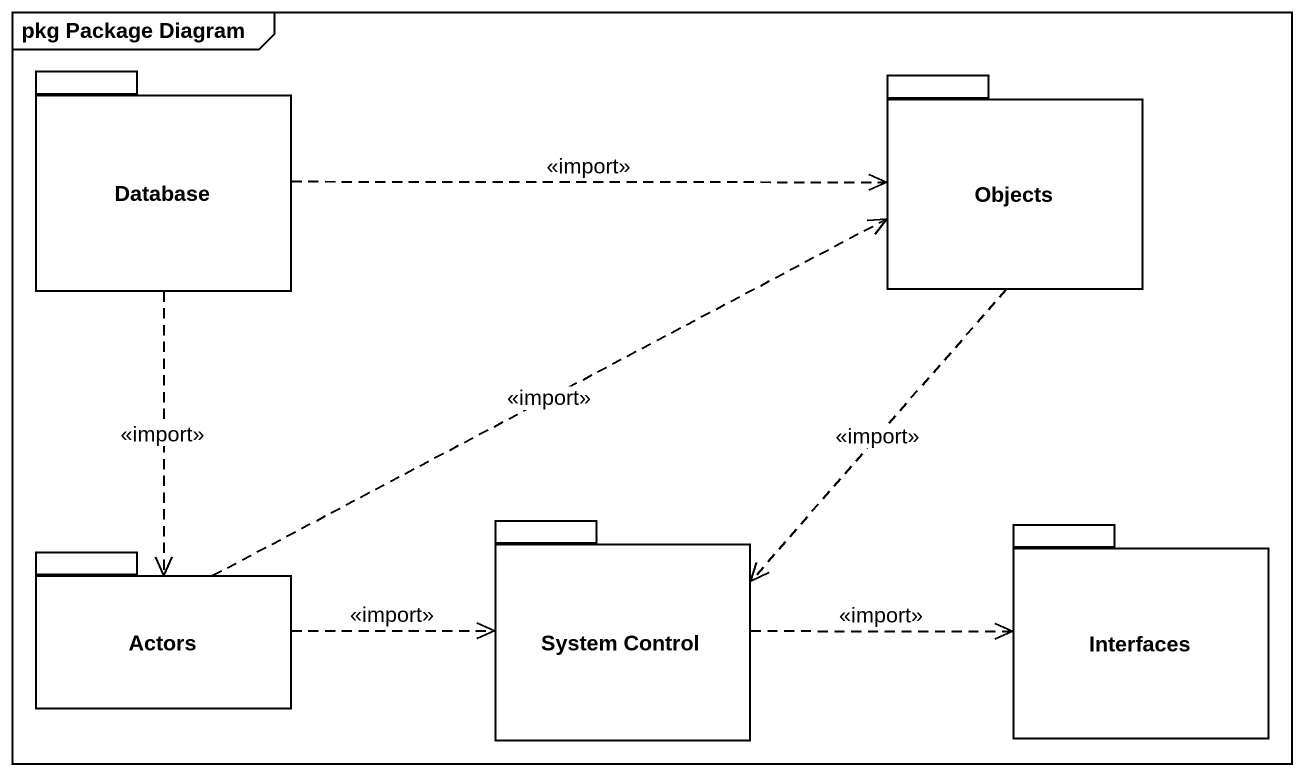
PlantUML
@startuml
mainframe pkg Package Diagram
package "Database" as Database_ {
}
package Objects {
}
package Actors {
}
package "System Control" as System_Control {
}
package Interfaces {
}
Database_ .right.> Objects : <<import>>
Database_ ..> Actors : <<import>>
Objects ..> System_Control : <<import>>
Actors .right.> Objects : <<import>>
Actors .right.> System_Control : <<import>>
System_Control .right.> Interfaces : <<import>>
@enduml
